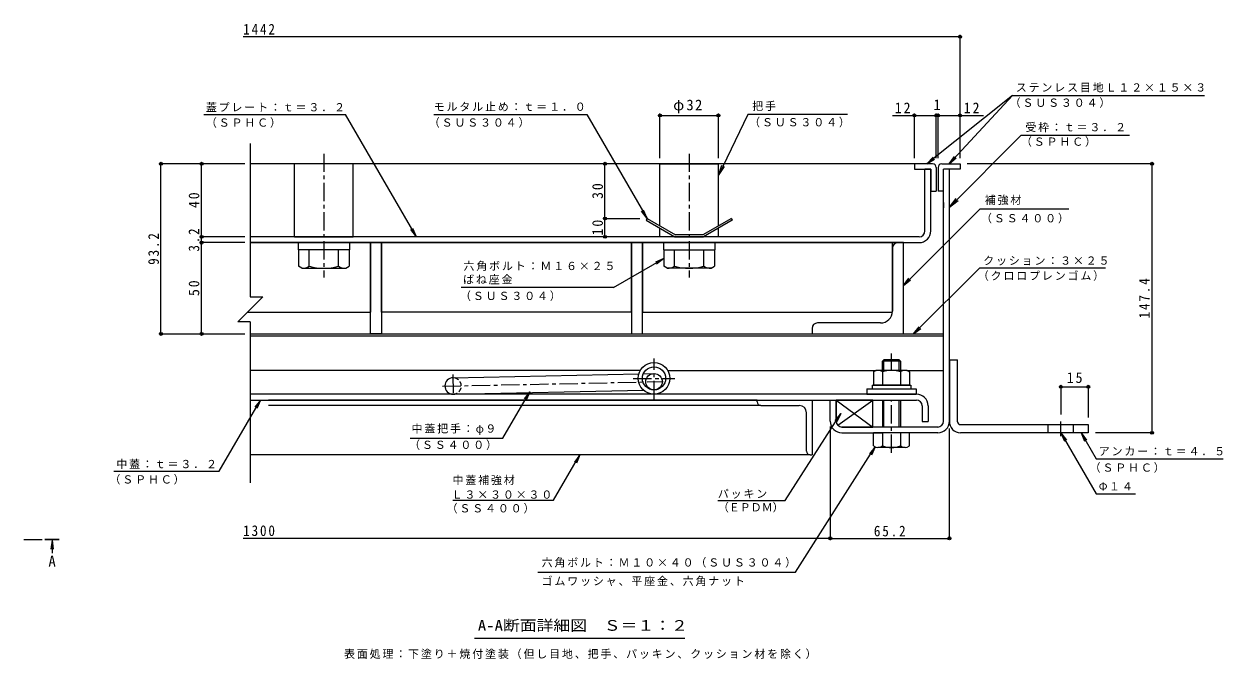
# Model space of a CAD drawing. Units: millimetres on the paper, enlarged 10 times, with parts at other scales. Extents: x -2620 to 2738, y -1962 to 1768.
# Drawn here: x -543 to 2738, y 29 to 1768 of the extents above; entities that cross this region are included whole.
import ezdxf
from ezdxf.enums import TextEntityAlignment as Align

# ---------------------------------------------------------------- set-up
doc = ezdxf.new("R2010")
doc.units = ezdxf.units.MM
doc.header["$LTSCALE"] = 10
doc.header["$PDMODE"] = 32
doc.header["$PDSIZE"] = 8
doc.linetypes.add('CHAIN1', pattern=[8, 5, -1, 1, -1])
doc.linetypes.add('DASHED1', pattern=[1.8, 1.2, -0.6])
for name, color, linetype, lineweight in [('0-2_仕上', 4, 'Continuous', 9), ('0-5_寸法', 7, 'Continuous', 9), ('D-1', 2, 'Continuous', 9), ('D-2', 3, 'Continuous', 9), ('D-3', 4, 'Continuous', 9), ('D-5', 7, 'Continuous', 9), ('D-6', 6, 'Continuous', 9), ('D-7', 5, 'Continuous', 5), ('D-8', 5, 'Continuous', 5), ('D-9', 134, 'Continuous', 5), ('D-A', 3, 'Continuous', 9), ('D-B', 6, 'Continuous', 9), ('D-C', 2, 'Continuous', 9), ('D-E', 3, 'Continuous', 9), ('D-F', 7, 'Continuous', 9)]:
    doc.layers.add(name, color=color, linetype=linetype, lineweight=lineweight)
doc.styles.add('ＭＳ ゴシック', font='')
doc.styles.get('ＭＳ ゴシック').set_extended_font_data('MS Gothic')

msp = doc.modelspace()

# ---------------------------------------------------------------- linework, layer by layer
at = {"layer": '0-2_仕上', "linetype": 'CHAIN1'}
msp.add_line((-543.28, 356.04), (-486.29, 356.04), dxfattribs=at)
at = {"layer": '0-2_仕上'}
for q in [(-469.55, 329.26), (-463.02, 329.26), (-466.29, 318.44)]:
    msp.add_line((-466.29, 354.04), q, dxfattribs=at)
msp.add_solid([(-486.29, 354.04), (-486.29, 358.04), (-446.29, 354.04), (-446.29, 358.04)], dxfattribs=at)
at = {"layer": 'D-1'}
for p, q in [((1973.63, 680.24), (1973.63, 1370.24)), ((1989.63, 1370.24), (1973.63, 1370.24)), ((1989.63, 680.24), (1989.63, 1370.24)), ((1679.63, 680.24), (1679.63, 738.24)), ((1957.63, 664.24), (1695.63, 664.24)), ((1695.63, 648.24), (1806.13, 648.24)), ((1957.63, 648.24), (1856.13, 648.24))]:
    msp.add_line(p, q, dxfattribs=at)
msp.add_lwpolyline([(1663.63, 680.24), (1663.63, 738.24), (1679.63, 738.24)], dxfattribs=at)
for centre, radius, start, end in [((1695.63, 680.24), 32, 180, 270), ((1695.63, 680.24), 16, 180, 270), ((1957.63, 680.24), 16, 270, 0), ((1957.63, 680.24), 32, 270, 0)]:
    msp.add_arc(centre, radius, start, end, dxfattribs=at)
at = {"layer": 'D-2'}
for p, q in [((1922.63, 1201.24), (1922.63, 1370.24)), ((1938.63, 1370.24), (1922.63, 1370.24)), ((1938.63, 1201.24), (1938.63, 1370.24)), ((1906.63, 1185.24), (76.01, 1185.24)), ((76.01, 1169.24), (1906.63, 1169.24))]:
    msp.add_line(p, q, dxfattribs=at)
at = {"layer": 'D-2', "linetype": 'CHAIN1'}
for p, q in [((1181.13, 740.75), (1181.13, 851.73)), ((1124.39, 797.49), (1237.87, 797.49))]:
    msp.add_line(p, q, dxfattribs=at)
at = {"layer": 'D-2'}
for radius in [43.25, 31.75]:
    msp.add_circle((1181.13, 797.49), radius, dxfattribs=at)
for radius in [32, 16]:
    msp.add_arc((1906.63, 1201.24), radius, 270, 0, dxfattribs=at)
at = {"layer": 'D-3'}
for p, q in [((1893.63, 1385.24), (76.01, 1385.24)), ((1893.63, 1385.24), (1893.63, 1370.24)), ((1943.63, 1385.24), (1893.63, 1385.24)), ((1968.63, 1385.24), (2018.63, 1385.24)), ((2018.63, 1385.24), (2018.63, 1370.24)), ((1893.63, 1370.24), (1938.63, 1370.24)), ((1938.63, 1370.24), (1938.63, 1310.24)), ((1953.63, 1375.24), (1953.63, 1310.24)), ((1958.63, 1375.24), (1958.63, 1310.24)), ((2018.63, 1370.24), (1973.63, 1370.24)), ((1973.63, 1310.24), (1973.63, 1370.24)), ((1938.63, 1310.24), (1953.63, 1310.24)), ((1973.63, 1310.24), (1958.63, 1310.24)), ((1161.94, 1235.24), (1159.44, 1230.91)), ((1159.44, 1230.91), (1238.54, 1185.24)), ((1161.94, 1235.24), (1239.88, 1190.24)), ((1392.82, 1235.24), (1314.88, 1190.24)), ((1395.32, 1230.91), (1316.22, 1185.24)), ((1392.82, 1235.24), (1395.32, 1230.91)), ((1238.54, 1185.24), (1316.22, 1185.24)), ((1314.88, 1190.24), (1239.88, 1190.24))]:
    msp.add_line(p, q, dxfattribs=at)
for centre, start, end in [((1943.63, 1375.24), 0, 90), ((1968.63, 1375.24), 90, 180)]:
    msp.add_arc(centre, 10, start, end, dxfattribs=at)
at = {"layer": 'D-5'}
for p, q in [((2162.18, 1572.64), (1927.54, 1385.24)), ((2162.18, 1572.64), (1988.66, 1385.24)), ((2162.18, 1572.64), (2688.02, 1572.64)), ((-50.79, 1519.99), (336.4, 1519.99)), ((530.69, 1185.24), (336.4, 1519.99)), ((578.6, 1519.99), (997.54, 1519.99)), ((1437.79, 1519.99), (1357.38, 1352.9)), ((1711.05, 1519.99), (1437.79, 1519.99)), ((2186.03, 1463.28), (1989.63, 1266.21)), ((2186.03, 1463.28), (2482.37, 1463.28)), ((1357.38, 1352.9), (1366.75, 1381.4)), ((1927.54, 1385.24), (1944.88, 1403.26)), ((1927.54, 1385.24), (1948.95, 1398.16)), ((1988.66, 1385.24), (2003.11, 1405.64)), ((1988.66, 1385.24), (2007.9, 1401.21)), ((1357.38, 1352.9), (1373.81, 1378.01)), ((1989.63, 1266.21), (2007.85, 1290.04)), ((1989.63, 1266.21), (2013.4, 1284.51)), ((1161.94, 1235.24), (1152.37, 1258.34)), ((2316.13, 1260.99), (2072.57, 1260.99)), ((530.69, 1185.24), (515.43, 1205.04)), ((530.69, 1185.24), (521.07, 1208.32)), ((1207.88, 1125.75), (1184.78, 1116.18)), ((2072.57, 1100.23), (1891.58, 919.24)), ((2072.57, 1100.23), (2417.11, 1100.23)), ((1863.63, 1052.05), (1883.46, 1067.27)), ((1070.06, 1046.18), (653.08, 1046.18)), ((1891.58, 919.24), (1906.8, 939.08)), ((1891.58, 919.24), (1911.42, 934.46)), ((841.14, 760.89), (825.88, 741.09)), ((841.14, 760.89), (831.52, 737.81)), ((103.8, 738.24), (94.17, 715.16)), ((1540.39, 463.12), (1692.12, 701.22)), ((1692.12, 701.22), (1676.05, 682.07)), ((1692.12, 701.22), (1681.55, 678.56)), ((2294.63, 648.24), (2304.2, 625.14)), ((2294.63, 648.24), (2309.85, 628.4)), ((2294.63, 648.24), (2391.04, 481.25)), ((2349.93, 648.24), (2391.04, 577.03)), ((2349.93, 648.24), (2359.5, 625.14)), ((2349.93, 648.24), (2365.15, 628.4)), ((1568.17, 267.11), (1786.58, 609.86)), ((1786.58, 609.86), (1770.51, 590.71)), ((1786.58, 609.86), (1776.02, 587.21)), ((906.43, 464.29), (978.37, 588.24)), ((978.37, 588.24), (963.11, 568.44)), ((978.37, 588.24), (968.75, 565.16)), ((2391.04, 577.03), (2738.48, 577.03)), ((630.89, 464.29), (906.43, 464.29)), ((1355.82, 463.12), (1540.39, 463.12)), ((2391.04, 481.25), (2499.1, 481.25)), ((863.3, 267.11), (1568.17, 267.11)), ((1265.14, 84.9), (690.14, 84.9))]:
    msp.add_line(p, q, dxfattribs=at)
for points in [[(997.54, 1519.99), (1161.94, 1235.24), (1146.72, 1255.07)], [(2072.57, 1260.99), (1863.63, 1052.05), (1878.85, 1071.89)], [(1070.06, 1046.18), (1207.88, 1125.75), (1188.05, 1110.53)], [(513.75, 633.97), (767.48, 633.97), (841.14, 760.89)], [(-297, 543.43), (-9.28, 543.43), (103.8, 738.24), (88.53, 718.44)]]:
    msp.add_lwpolyline(points, dxfattribs=at)
at = {"layer": 'D-6'}
for p, q in [((1973.63, 1279.23), (1973.63, 1264.23)), ((76.01, 919.24), (1973.63, 919.24)), ((76.01, 914.24), (1973.63, 914.24)), ((1143.75, 819.24), (76.01, 819.24)), ((630.66, 799.23), (1139.69, 809.88)), ((1152.01, 810.13), (1180.66, 810.73)), ((1218.51, 819.24), (1788.63, 819.24)), ((1873.63, 819.24), (1973.63, 819.24)), ((631.6, 754.24), (1152.43, 765.13)), ((1181.13, 765.73), (1181.6, 765.74)), ((1679.63, 738.24), (1679.63, 680.24)), ((1684.15, 669.09), (1779.63, 738.24))]:
    msp.add_line(p, q, dxfattribs=at)
at = {"layer": 'D-6', "linetype": 'CHAIN1'}
for p, q in [((602.61, 776.14), (1206.41, 788.77)), ((630.47, 808.24), (631.72, 748.36))]:
    msp.add_line(p, q, dxfattribs=at)
at = {"layer": 'D-6'}
msp.add_lwpolyline([(1695.63, 664.24), (1779.63, 664.24), (1779.63, 738.24), (1679.63, 738.24), (1779.63, 664.24)], dxfattribs=at)
msp.add_circle((1181.13, 788.24), 22.5, dxfattribs=at)
msp.add_arc((631.13, 776.74), 22.5, 90, 270, dxfattribs=at)
at = {"layer": 'D-6', "linetype": 'DASHED1'}
msp.add_arc((631.13, 776.74), 22.5, 270, 90, dxfattribs=at)
at = {"layer": 'D-7', "linetype": 'CHAIN1'}
for p, q in [((1831.13, 819.24), (1831.13, 865.9)), ((1831.13, 593.85), (1831.13, 738.24))]:
    msp.add_line(p, q, dxfattribs=at)
at = {"layer": 'D-7'}
for p, q in [((1810.19, 848.24), (1806.13, 844.18)), ((1856.13, 844.18), (1806.13, 844.18)), ((1806.13, 819.24), (1806.13, 844.18)), ((1852.07, 848.24), (1810.19, 848.24)), ((1810.19, 819.24), (1810.19, 848.24)), ((1852.07, 848.24), (1856.13, 844.18)), ((1852.07, 819.24), (1852.07, 848.24)), ((1856.13, 844.18), (1856.13, 820.74)), ((1856.13, 844.18), (1856.13, 819.24)), ((1806.13, 738.24), (1806.13, 664.24)), ((1810.19, 664.24), (1810.19, 738.24)), ((1852.07, 664.24), (1852.07, 738.24)), ((1856.13, 738.24), (1856.13, 664.24)), ((1880.13, 648.24), (1782.13, 648.24)), ((1782.13, 612.71), (1782.13, 648.24)), ((1806.13, 648.24), (1806.13, 612.71)), ((1856.13, 648.24), (1856.13, 612.71)), ((1880.13, 612.71), (1880.13, 648.24)), ((1868.13, 608.24), (1794.13, 608.24))]:
    msp.add_line(p, q, dxfattribs=at)
at = {"layer": 'D-7', "color": 2, "lineweight": 9}
for p, q in [((1782.06, 815.44), (1788.63, 819.24)), ((1782.06, 815.44), (1782.06, 779.24)), ((1873.63, 819.24), (1788.63, 819.24)), ((1806.59, 815.44), (1806.59, 779.24)), ((1855.67, 815.44), (1855.67, 779.24))]:
    msp.add_line(p, q, dxfattribs=at)
at = {"layer": 'D-7', "color": 134}
for p, q in [((1763.63, 769.24), (1763.63, 754.24)), ((1763.63, 769.24), (1898.63, 769.24)), ((1898.63, 769.24), (1898.63, 754.24)), ((1763.63, 754.24), (1898.63, 754.24))]:
    msp.add_line(p, q, dxfattribs=at)
at = {"layer": 'D-7', "color": 6, "lineweight": 9}
for p, q in [((1778.63, 779.24), (1778.63, 769.24)), ((1778.63, 769.24), (1883.63, 769.24))]:
    msp.add_line(p, q, dxfattribs=at)
at = {"layer": 'D-7', "color": 2, "lineweight": 9}
msp.add_lwpolyline([(1873.63, 819.24), (1880.21, 815.44), (1880.21, 779.24), (1782.06, 779.24)], dxfattribs=at)
at = {"layer": 'D-7', "color": 6, "lineweight": 9}
msp.add_lwpolyline([(1778.63, 779.24), (1883.63, 779.24), (1883.63, 769.24)], dxfattribs=at)
at = {"layer": 'D-7', "color": 2, "lineweight": 9}
for centre, radius, start, end in [((1796.54, 790.36), 28.97, 94.38438, 120), ((1793.56, 795.04), 24.21, 57.42749, 88.18784), ((1831.13, 738.03), 81.2, 72.41188, 107.5881), ((1868.7, 795.04), 24.21, 91.81215, 122.57249), ((1865.72, 790.36), 28.97, 59.99998, 85.6156)]:
    msp.add_arc(centre, radius, start, end, dxfattribs=at)
at = {"layer": 'D-7'}
for centre, radius, start, end in [((1794.13, 626.57), 18.33, 229.1022, 310.89809), ((1831.13, 680.32), 72.08, 249.70546, 290.29454), ((1868.13, 626.57), 18.33, 229.10191, 310.8978)]:
    msp.add_arc(centre, radius, start, end, dxfattribs=at)
at = {"layer": 'D-8'}
for p, q in [((1863.63, 1169.24), (76.01, 1169.24)), ((1863.63, 919.24), (1863.63, 1169.24)), ((76.01, 919.24), (1863.63, 919.24))]:
    msp.add_line(p, q, dxfattribs=at)
at = {"layer": 'D-9'}
for p, q in [((207.88, 1149.24), (207.88, 1104.73)), ((237.38, 1104.73), (237.38, 1149.24)), ((317.38, 1104.73), (317.38, 1149.24)), ((346.88, 1149.24), (346.88, 1104.87)), ((1207.88, 1149.24), (1207.88, 1104.87)), ((1237.38, 1104.73), (1237.38, 1149.24)), ((1317.38, 1104.73), (1317.38, 1149.24)), ((1346.88, 1149.24), (1346.88, 1104.73)), ((1833.63, 1154.24), (1833.63, 981.74)), ((1863.63, 919.24), (1863.63, 1169.24)), ((217.38, 1099.24), (207.88, 1104.73)), ((217.38, 1099.24), (337.13, 1099.24)), ((337.34, 1099.36), (346.88, 1104.87)), ((1217.42, 1099.36), (1207.88, 1104.87)), ((1337.38, 1099.24), (1217.63, 1099.24)), ((1337.38, 1099.24), (1346.88, 1104.73)), ((1613.63, 934.24), (1613.63, 919.24)), ((1613.63, 919.24), (1863.63, 919.24)), ((1801.13, 949.24), (1628.63, 949.24))]:
    msp.add_line(p, q, dxfattribs=at)
for centre, radius, start, end in [((1848.63, 1154.24), 15, 90, 180), ((218.67, 1133.75), 34.53, 267.86055, 302.81094), ((277.38, 1247.84), 148.6, 254.38446, 285.61554), ((336.09, 1133.75), 34.53, 237.18906, 272.13945), ((1218.67, 1133.75), 34.53, 267.86055, 302.81094), ((1277.38, 1247.84), 148.6, 254.38446, 285.61554), ((1336.09, 1133.75), 34.53, 237.18906, 272.13945), ((1801.13, 981.74), 32.5, 270, 0), ((1628.63, 934.24), 15, 90, 180)]:
    msp.add_arc(centre, radius, start, end, dxfattribs=at)
at = {"layer": 'D-A'}
for p, q in [((1899.13, 754.24), (76.01, 754.24)), ((76.01, 738.24), (1899.13, 738.24)), ((1915.13, 722.24), (1915.13, 679.24)), ((1931.13, 722.24), (1931.13, 679.24)), ((1915.13, 679.24), (1931.13, 679.24))]:
    msp.add_line(p, q, dxfattribs=at)
for radius in [32, 16]:
    msp.add_arc((1899.13, 722.24), radius, 0, 90, dxfattribs=at)
at = {"layer": 'D-B', "color": 4}
for p, q in [((76.01, 1169.24), (405.3, 1169.24)), ((405.3, 1169.24), (405.3, 979.24)), ((435.3, 979.24), (435.3, 1169.24)), ((1119.46, 1169.24), (435.3, 1169.24)), ((1119.46, 979.24), (1119.46, 1169.24)), ((1149.46, 1169.24), (1149.46, 979.24)), ((1833.63, 1169.24), (1149.46, 1169.24)), ((1833.63, 979.24), (1833.63, 1169.24)), ((68.52, 979.24), (405.3, 979.24)), ((1119.46, 979.24), (435.3, 979.24)), ((1149.46, 979.24), (1833.63, 979.24))]:
    msp.add_line(p, q, dxfattribs=at)
at = {"layer": 'D-B'}
for p, q in [((1463.63, 738.24), (125.95, 738.24)), ((1473.63, 723.24), (125.95, 723.24)), ((1463.63, 738.24), (1613.63, 738.24)), ((1463.63, 733.24), (1463.63, 738.24)), ((1473.63, 723.24), (1578.63, 723.24)), ((1613.63, 738.24), (1613.63, 588.24)), ((1598.63, 598.24), (1598.63, 703.24)), ((1608.63, 588.24), (76.01, 588.24)), ((1608.63, 588.24), (1613.63, 588.24))]:
    msp.add_line(p, q, dxfattribs=at)
for centre, radius, start, end in [((1473.63, 733.24), 10, 180, 270), ((1578.63, 703.24), 20, 0, 90), ((1608.63, 598.24), 10, 180, 270)]:
    msp.add_arc(centre, radius, start, end, dxfattribs=at)
at = {"layer": 'D-C', "linetype": 'CHAIN1'}
for p, q in [((277.38, 1412.92), (277.38, 1073.61)), ((1277.38, 1412.92), (1277.38, 1073.61))]:
    msp.add_line(p, q, dxfattribs=at)
at = {"layer": 'D-C'}
for p, q in [((357.38, 1385.24), (197.38, 1385.24)), ((197.38, 1185.24), (197.38, 1385.24)), ((357.38, 1185.24), (357.38, 1385.24)), ((1197.38, 1385.24), (1357.38, 1385.24)), ((1197.38, 1214.78), (1197.38, 1385.24)), ((1357.38, 1214.78), (1357.38, 1385.24)), ((197.38, 1185.24), (357.38, 1185.24)), ((1197.38, 1185.24), (1197.38, 1209)), ((1357.38, 1185.24), (1197.38, 1185.24)), ((1357.38, 1185.24), (1357.38, 1209.01)), ((405.3, 1169.24), (435.3, 1169.24)), ((435.3, 1169.24), (435.3, 919.24)), ((1149.46, 1169.24), (1119.46, 1169.24)), ((1119.46, 1169.24), (1119.46, 919.24))]:
    msp.add_line(p, q, dxfattribs=at)
at = {"layer": 'D-C', "color": 134, "lineweight": 5}
for p, q in [((347.38, 1169.24), (207.38, 1169.24)), ((207.38, 1169.24), (207.38, 1149.24)), ((1207.38, 1169.24), (1347.38, 1169.24)), ((1347.38, 1169.24), (1347.38, 1149.24))]:
    msp.add_line(p, q, dxfattribs=at)
for points in [[(347.38, 1169.24), (347.38, 1149.24), (207.38, 1149.24)], [(1207.38, 1169.24), (1207.38, 1149.24), (1347.38, 1149.24)]]:
    msp.add_lwpolyline(points, dxfattribs=at)
at = {"layer": 'D-C'}
for points in [[(435.3, 919.24), (405.3, 919.24), (405.3, 1169.24)], [(1119.46, 919.24), (1149.46, 919.24), (1149.46, 1169.24)]]:
    msp.add_lwpolyline(points, dxfattribs=at)
at = {"layer": 'D-E'}
for p, q in [((1989.63, 848.24), (1989.63, 680.24)), ((1989.63, 848.24), (2012.13, 848.24)), ((2012.13, 678.24), (2012.13, 848.24)), ((2019.63, 670.74), (2369.63, 670.74)), ((2259.63, 648.24), (2259.63, 670.74)), ((2329.63, 648.24), (2329.63, 670.74)), ((2369.63, 670.74), (2369.63, 648.24)), ((2369.63, 648.24), (2019.63, 648.24))]:
    msp.add_line(p, q, dxfattribs=at)
at = {"layer": 'D-E', "linetype": 'CHAIN1'}
msp.add_line((2294.63, 639.5), (2294.63, 678.95), dxfattribs=at)
at = {"layer": 'D-E'}
for radius, start in [(30, 176.17647), (7.5, 180.00027)]:
    msp.add_arc((2019.63, 678.24), radius, start, 270, dxfattribs=at)
at = {"layer": 'D-F'}
for p, q in [((2018.63, 1733.22), (56.72, 1733.22)), ((2018.63, 1400.24), (2018.63, 1738.22)), ((1197.38, 1400.24), (1197.38, 1522.86)), ((1197.38, 1517.86), (1357.38, 1517.86)), ((1357.38, 1400.24), (1357.38, 1522.86)), ((1834.07, 1517.86), (1953.63, 1517.86)), ((1893.63, 1400.24), (1893.63, 1522.86)), ((1953.63, 1400.24), (1953.63, 1522.86)), ((1953.63, 1517.86), (1958.63, 1517.86)), ((1958.63, 1400.24), (1958.63, 1522.86)), ((1958.63, 1517.86), (2082.98, 1517.86)), ((76.01, 1441), (76.01, 1021.15)), ((61.01, 1385.24), (-171.54, 1385.24)), ((-168.54, 919.24), (-168.54, 1385.24)), ((-57.1, 1185.24), (-57.1, 1385.24)), ((1046.67, 1235.24), (1046.67, 1385.24)), ((2547.26, 1385.24), (2038.63, 1385.24)), ((2544.26, 648.24), (2544.26, 1385.24)), ((1043.67, 1235.24), (1141.94, 1235.24)), ((1046.67, 1185.24), (1046.67, 1235.24)), ((61.01, 1185.24), (-62.1, 1185.24)), ((-57.1, 1169.24), (-57.1, 1185.24)), ((61.01, 1169.24), (-62.1, 1169.24)), ((-57.1, 919.24), (-57.1, 1169.24)), ((76.01, 952.33), (41.61, 952.33)), ((76.01, 952.33), (76.01, 511.7)), ((-171.54, 919.24), (61.01, 919.24)), ((2294.63, 777.49), (2294.63, 698.95)), ((2294.63, 774.49), (2369.63, 774.49)), ((2369.63, 777.49), (2369.63, 690.74)), ((1663.63, 665.24), (1663.63, 354.34)), ((1989.63, 356.34), (1989.63, 660.24)), ((2547.26, 648.24), (2389.63, 648.24)), ((1663.63, 359.34), (56.72, 359.34)), ((1663.63, 359.34), (1989.63, 359.34))]:
    msp.add_line(p, q, dxfattribs=at)
msp.add_lwpolyline([(76.01, 1021.15), (110.42, 1021.15), (41.61, 952.33)], dxfattribs=at)
for p in [(2018.63, 1733.22), (1197.38, 1517.86), (1357.38, 1517.86), (1893.63, 1517.86), (1953.63, 1517.86), (1958.63, 1517.86), (2018.63, 1517.86), (-168.54, 1385.24), (-57.1, 1385.24), (1046.67, 1385.24), (2544.26, 1385.24), (1046.67, 1235.24), (-57.1, 1185.24), (1046.67, 1185.24), (-57.1, 1169.24), (-168.54, 919.24), (-57.1, 919.24), (2294.63, 774.49), (2369.63, 774.49), (2544.26, 648.24), (1663.63, 359.34), (1989.63, 359.34)]:
    msp.add_point(p, dxfattribs=at)

# ---------------------------------------------------------------- texts
at = {"layer": '0-5_寸法', "color": 2, "style": 'ＭＳ ゴシック'}
msp.add_text('A', height=29.33, dxfattribs=at).set_placement((-476.29, 273.34), align=Align.BOTTOM_LEFT)
at = {"layer": 'D-5', "style": 'ＭＳ ゴシック'}
msp.add_text('（ＥＰＤＭ）', height=21.99, dxfattribs=at).set_placement((1355.82, 426.55), align=Align.BOTTOM_LEFT)
at = {"layer": 'D-5', "color": 2, "style": 'ＭＳ ゴシック', "width": 1.15}
msp.add_text('A-A断面詳細図\u3000Ｓ＝１：２', height=29.33, dxfattribs=at).set_placement((698.89, 97.4), align=Align.BOTTOM_LEFT)
at = {"layer": 'D-5', "char_height": 21.99, "attachment_point": 7, "style": 'ＭＳ ゴシック'}
for s, insert in [('\\T1.17;ステンレス目地Ｌ１２×１５×３', (2171.37, 1580.81)), ('\\T1.17;蓋プレート：ｔ＝３．２', (-45.46, 1527.54)), ('\\T1.17;モルタル止め：ｔ＝１．０', (578.2, 1529)), ('\\T1.17;把手', (1449.89, 1529.83)), ('\\T1.17;（ＳＵＳ３０４）', (2154.53, 1538.37)), ('\\T1.17;（ＳＰＨＣ）', (-45.46, 1483.87)), ('\\T1.17;（ＳＵＳ３０４）', (564.64, 1484.09)), ('\\T1.17;（ＳＵＳ３０４）', (1441.48, 1484.93)), ('\\T1.17;受枠：ｔ＝３．２', (2197.53, 1471.84)), ('\\T1.17;（ＳＰＨＣ）', (2185.37, 1431.69)), ('\\T1.17;補強材', (2086.33, 1272.47)), ('\\T1.17;（ＳＳ４００）', (2076.13, 1221.95)), ('\\T1.17;六角ボルト：Ｍ１６×２５', (659.61, 1091.53)), ('\\T1.17;クッション：３×２５', (2082.12, 1106.56)), ('\\T1.17;（クロロプレンゴム）', (2067.31, 1064.46)), ('\\T1.17;ばね座金', (658.56, 1054.81)), ('\\T1.17;（ＳＵＳ３０４）', (650.3, 1009.25)), ('\\T1.17;中蓋把手：φ９', (517.47, 642.86)), ('\\T1.17;（ＳＳ４００）', (510.82, 601.32)), ('\\T1.17;アンカー：ｔ＝４．５', (2398.35, 585.55)), ('\\T1.17;中蓋：ｔ＝３．２', (-290.57, 549.12)), ('\\T1.17;（ＳＰＨＣ）', (2373.37, 538.95)), ('\\T1.17;（ＳＰＨＣ）', (-309.24, 506.56)), ('\\T1.17;中蓋補強材', (629.61, 504.79)), ('\\T1.17;パッキン', (1355.82, 467.94)), ('\\T1.17;Φ１４', (2398.35, 489.77)), ('\\T1.17;Ｌ３×３０×３０', (627.26, 467.6)), ('\\T1.17;（ＳＳ４００）', (613.42, 427.46)), ('\\T1.17;六角ボルト：Ｍ１０×４０（ＳＵＳ３０４）', (873.44, 279.13)), ('\\T1.17;ゴムワッシャ、平座金、六角ナット', (873.44, 228.3)), ('\\T1.17;表面処理：下塗り＋焼付塗装（但し目地、把手、パッキン、クッション材を除く）', (332.64, 28.77))]:
    msp.add_mtext(s, dxfattribs=dict(at, insert=insert))
at = {"layer": 'D-F', "color": 2, "style": 'ＭＳ ゴシック'}
msp.add_text('1', height=29.33, dxfattribs=at).set_placement((1946.13, 1523.86), align=Align.BOTTOM_LEFT)
at = {"layer": 'D-F', "color": 2, "char_height": 29.33, "attachment_point": 7, "style": 'ＭＳ ゴシック'}
for s, insert in [('\\T1.28;\\W0.9;1442', (56.72, 1739.22)), ('\\T1.19;φ32', (1233.63, 1523.86)), ('\\T1.27;\\W0.95;12', (1840.17, 1523.86)), ('\\T1.27;\\W0.95;12', (2028.91, 1523.86)), ('\\T1.27;\\W0.95;15', (2310.88, 784.49)), ('\\T1.28;\\W0.9;1300', (56.72, 365.34)), ('\\T1.28;\\W0.9;65.2', (1782.88, 364.34))]:
    msp.add_mtext(s, dxfattribs=dict(at, insert=insert))
at = {"layer": 'D-F', "color": 2, "char_height": 29.33, "attachment_point": 7, "rotation": 90, "style": 'ＭＳ ゴシック'}
for s, insert in [('\\T1.27;\\W0.95;30', (1041.67, 1288.99)), ('\\T1.27;\\W0.95;40', (-63.1, 1263.99)), ('\\T1.27;\\W0.95;10', (1041.67, 1188.99)), ('\\T1.28;\\W0.9;93.2', (-173.54, 1108.49)), ('\\T1.27;\\W0.9;3.2', (-63.1, 1144.74)), ('\\T1.27;\\W0.95;50', (-63.1, 1022.99)), ('\\T1.28;\\W0.9;147.4', (2538.26, 961.74))]:
    msp.add_mtext(s, dxfattribs=dict(at, insert=insert))

doc.saveas('drawing.dxf')
